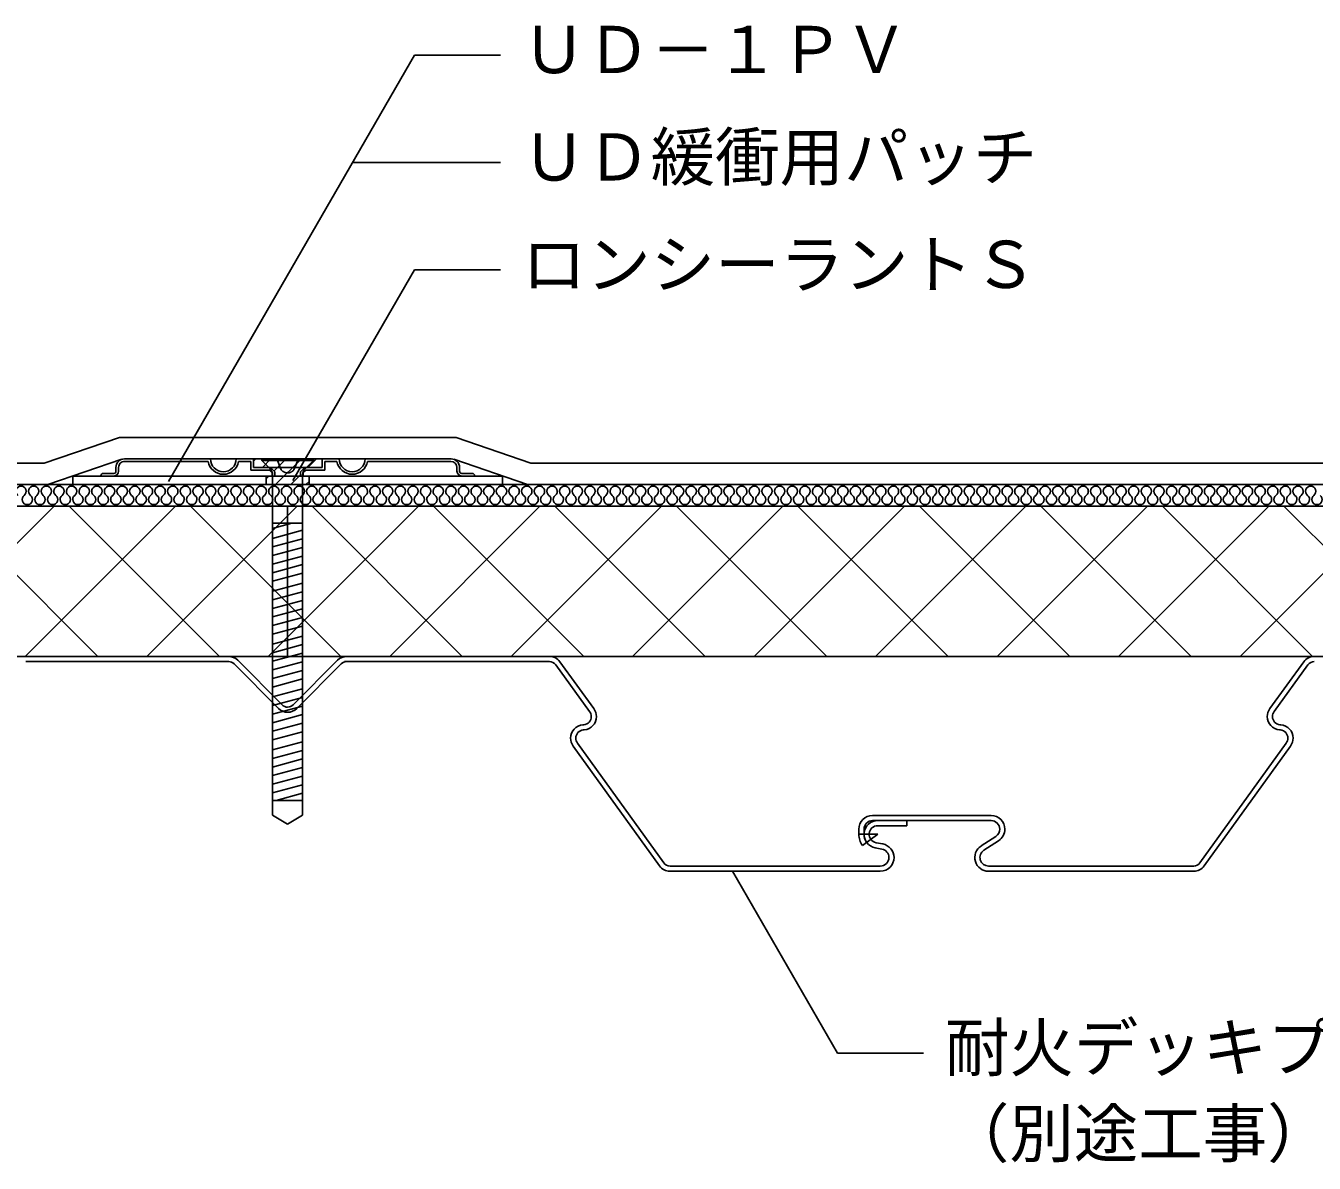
# Model space of a CAD drawing. Units: millimetres, scale not verified. Extents: x -665 to 665, y -465 to 450.
# Drawn here: x -61 to 239, y -182.9 to 81.8 of the extents above; entities that cross this region are included whole.
import ezdxf
from ezdxf.enums import TextEntityAlignment as Align

# ---------------------------------------------------------------- set-up
doc = ezdxf.new("R2010")
doc.units = ezdxf.units.MM
doc.header["$LTSCALE"] = 5
doc.linetypes.add('DASHED3', pattern=[4, 3, -1])
for name, color, linetype in [('0-1_線色１（水色）', 4, 'Continuous'), ('0-2_線色２（白）', 7, 'Continuous'), ('0-3_線色３（緑）', 3, 'Continuous'), ('0-4_線色４（黄）', 2, 'Continuous'), ('0-5_金属', 7, 'Continuous'), ('0-6_鋼板・アングル', 2, 'Continuous'), ('0-7_ビス', 4, 'Continuous'), ('0-A_文字', 7, 'Continuous'), ('0-D_断熱・ハッチ', 4, 'Continuous')]:
    doc.layers.add(name, color=color, linetype=linetype)
doc.styles.add('ＭＳ ゴシック', font='')
doc.styles.get('ＭＳ ゴシック').set_extended_font_data('MS Gothic')

msp = doc.modelspace()

# ---------------------------------------------------------------- linework, layer by layer
at = {"layer": '0-1_線色１（水色）'}
for centre, start, end in [((-62.073, -26.519), 307.52351, 232.47649), ((-59.129, -26.519), 307.52351, 232.47649), ((-56.185, -26.519), 307.52351, 232.47649), ((-53.241, -26.519), 307.52351, 232.47649), ((-50.298, -26.519), 307.52351, 232.47649), ((-47.354, -26.519), 307.52351, 232.47649), ((-44.41, -26.519), 307.52351, 232.47649), ((-41.466, -26.519), 307.52351, 232.47649), ((-38.522, -26.519), 307.52351, 232.47649), ((-35.578, -26.519), 307.52351, 232.47649), ((-32.634, -26.519), 307.52351, 232.47649), ((-29.69, -26.519), 307.52351, 232.47649), ((-26.746, -26.519), 307.52351, 232.47649), ((-23.802, -26.519), 307.52351, 232.47649), ((-20.858, -26.519), 307.52351, 232.47649), ((-17.914, -26.519), 307.52351, 232.47649), ((-14.971, -26.519), 307.52351, 232.47649), ((-12.027, -26.519), 307.52351, 232.47649), ((-9.083, -26.519), 307.52351, 232.47649), ((-6.139, -26.519), 307.52351, 232.47649), ((-3.195, -26.519), 307.52351, 232.47649), ((-0.251, -26.519), 307.52351, 232.47649), ((2.693, -26.519), 307.52351, 232.47649), ((5.637, -26.519), 307.52351, 232.47649), ((8.581, -26.519), 307.52351, 232.47649), ((11.525, -26.519), 307.52351, 232.47649), ((14.469, -26.519), 307.52351, 232.47649), ((17.413, -26.519), 307.52351, 232.47649), ((20.357, -26.519), 307.52351, 232.47649), ((23.3, -26.519), 307.52351, 232.47649), ((26.244, -26.519), 307.52351, 232.47649), ((29.188, -26.519), 307.52351, 232.47649), ((32.132, -26.519), 307.52351, 232.47649), ((35.076, -26.519), 307.52351, 232.47649), ((38.02, -26.519), 307.52351, 232.47649), ((40.964, -26.519), 307.52351, 232.47649), ((43.908, -26.519), 307.52351, 232.47649), ((46.852, -26.519), 307.52351, 232.47649), ((49.796, -26.519), 307.52351, 232.47649), ((52.74, -26.519), 307.52351, 232.47649), ((55.684, -26.519), 307.52351, 232.47649), ((58.627, -26.519), 307.52351, 232.47649), ((61.571, -26.519), 307.52351, 232.47649), ((64.515, -26.519), 307.52351, 232.47649), ((67.459, -26.519), 307.52351, 232.47649), ((70.403, -26.519), 307.52351, 232.47649), ((73.347, -26.519), 307.52351, 232.47649), ((76.291, -26.519), 307.52351, 232.47649), ((79.235, -26.519), 307.52351, 232.47649), ((82.179, -26.519), 307.52351, 232.47649), ((85.123, -26.519), 307.52351, 232.47649), ((88.067, -26.519), 307.52351, 232.47649), ((91.011, -26.519), 307.52351, 232.47649), ((93.955, -26.519), 307.52351, 232.47649), ((96.898, -26.519), 307.52351, 232.47649), ((99.842, -26.519), 307.52351, 232.47649), ((102.786, -26.519), 307.52351, 232.47649), ((105.73, -26.519), 307.52351, 232.47649), ((108.674, -26.519), 307.52351, 232.47649), ((111.618, -26.519), 307.52351, 232.47649), ((114.562, -26.519), 307.52351, 232.47649), ((117.506, -26.519), 307.52351, 232.47649), ((120.45, -26.519), 307.52351, 232.47649), ((123.394, -26.519), 307.52351, 232.47649), ((126.338, -26.519), 307.52351, 232.47649), ((129.282, -26.519), 307.52351, 232.47649), ((132.225, -26.519), 307.52351, 232.47649), ((135.169, -26.519), 307.52351, 232.47649), ((138.113, -26.519), 307.52351, 232.47649), ((141.057, -26.519), 307.52351, 232.47649), ((144.001, -26.519), 307.52351, 232.47649), ((146.945, -26.519), 307.52351, 232.47649), ((149.889, -26.519), 307.52351, 232.47649), ((152.833, -26.519), 307.52351, 232.47649), ((155.777, -26.519), 307.52351, 232.47649), ((158.721, -26.519), 307.52351, 232.47649), ((161.665, -26.519), 307.52351, 232.47649), ((164.609, -26.519), 307.52351, 232.47649), ((167.553, -26.519), 307.52351, 232.47649), ((170.496, -26.519), 307.52351, 232.47649), ((173.44, -26.519), 307.52351, 232.47649), ((176.384, -26.519), 307.52351, 232.47649), ((179.328, -26.519), 307.52351, 232.47649), ((182.272, -26.519), 307.52351, 232.47649), ((185.216, -26.519), 307.52351, 232.47649), ((188.16, -26.519), 307.52351, 232.47649), ((191.104, -26.519), 307.52351, 232.47649), ((194.048, -26.519), 307.52351, 232.47649), ((196.992, -26.519), 307.52351, 232.47649), ((199.936, -26.519), 307.52351, 232.47649), ((202.88, -26.519), 307.52351, 232.47649), ((205.823, -26.519), 307.52351, 232.47649), ((208.767, -26.519), 307.52351, 232.47649), ((211.711, -26.519), 307.52351, 232.47649), ((214.655, -26.519), 307.52351, 232.47649), ((217.599, -26.519), 307.52351, 232.47649), ((220.543, -26.519), 307.52351, 232.47649), ((223.487, -26.519), 307.52351, 232.47649), ((226.431, -26.519), 307.52351, 232.47649), ((229.375, -26.519), 307.52351, 232.47649), ((232.319, -26.519), 307.52351, 232.47649), ((235.263, -26.519), 307.52351, 232.47649), ((238.207, -26.519), 307.52351, 232.47649), ((-60.601, -28.435), 127.52351, 52.47649), ((-57.657, -28.435), 127.52351, 52.47649), ((-54.713, -28.435), 127.52351, 52.47649), ((-51.77, -28.435), 127.52351, 52.47649), ((-48.826, -28.435), 127.52351, 52.47649), ((-45.882, -28.435), 127.52351, 52.47649), ((-42.938, -28.435), 127.52351, 52.47649), ((-39.994, -28.435), 127.52351, 52.47649), ((-37.05, -28.435), 127.52351, 52.47649), ((-34.106, -28.435), 127.52351, 52.47649), ((-31.162, -28.435), 127.52351, 52.47649), ((-28.218, -28.435), 127.52351, 52.47649), ((-25.274, -28.435), 127.52351, 52.47649), ((-22.33, -28.435), 127.52351, 52.47649), ((-19.386, -28.435), 127.52351, 52.47649), ((-16.442, -28.435), 127.52351, 52.47649), ((-13.499, -28.435), 127.52351, 52.47649), ((-10.555, -28.435), 127.52351, 52.47649), ((-7.611, -28.435), 127.52351, 52.47649), ((-4.667, -28.435), 127.52351, 52.47649), ((-1.723, -28.435), 127.52351, 52.47649), ((1.221, -28.435), 127.52351, 52.47649), ((4.165, -28.435), 127.52351, 52.47649), ((7.109, -28.435), 127.52351, 52.47649), ((10.053, -28.435), 127.52351, 52.47649), ((12.997, -28.435), 127.52351, 52.47649), ((15.941, -28.435), 127.52351, 52.47649), ((18.885, -28.435), 127.52351, 52.47649), ((21.828, -28.435), 127.52351, 52.47649), ((24.772, -28.435), 127.52351, 52.47649), ((27.716, -28.435), 127.52351, 52.47649), ((30.66, -28.435), 127.52351, 52.47649), ((33.604, -28.435), 127.52351, 52.47649), ((36.548, -28.435), 127.52351, 52.47649), ((39.492, -28.435), 127.52351, 52.47649), ((42.436, -28.435), 127.52351, 52.47649), ((45.38, -28.435), 127.52351, 52.47649), ((48.324, -28.435), 127.52351, 52.47649), ((51.268, -28.435), 127.52351, 52.47649), ((54.212, -28.435), 127.52351, 52.47649), ((57.156, -28.435), 127.52351, 52.47649), ((60.099, -28.435), 127.52351, 52.47649), ((63.043, -28.435), 127.52351, 52.47649), ((65.987, -28.435), 127.52351, 52.47649), ((68.931, -28.435), 127.52351, 52.47649), ((71.875, -28.435), 127.52351, 52.47649), ((74.819, -28.435), 127.52351, 52.47649), ((77.763, -28.435), 127.52351, 52.47649), ((80.707, -28.435), 127.52351, 52.47649), ((83.651, -28.435), 127.52351, 52.47649), ((86.595, -28.435), 127.52351, 52.47649), ((89.539, -28.435), 127.52351, 52.47649), ((92.483, -28.435), 127.52351, 52.47649), ((95.426, -28.435), 127.52351, 52.47649), ((98.37, -28.435), 127.52351, 52.47649), ((101.314, -28.435), 127.52351, 52.47649), ((104.258, -28.435), 127.52351, 52.47649), ((107.202, -28.435), 127.52351, 52.47649), ((110.146, -28.435), 127.52351, 52.47649), ((113.09, -28.435), 127.52351, 52.47649), ((116.034, -28.435), 127.52351, 52.47649), ((118.978, -28.435), 127.52351, 52.47649), ((121.922, -28.435), 127.52351, 52.47649), ((124.866, -28.435), 127.52351, 52.47649), ((127.81, -28.435), 127.52351, 52.47649), ((130.754, -28.435), 127.52351, 52.47649), ((133.697, -28.435), 127.52351, 52.47649), ((136.641, -28.435), 127.52351, 52.47649), ((139.585, -28.435), 127.52351, 52.47649), ((142.529, -28.435), 127.52351, 52.47649), ((145.473, -28.435), 127.52351, 52.47649), ((148.417, -28.435), 127.52351, 52.47649), ((151.361, -28.435), 127.52351, 52.47649), ((154.305, -28.435), 127.52351, 52.47649), ((157.249, -28.435), 127.52351, 52.47649), ((160.193, -28.435), 127.52351, 52.47649), ((163.137, -28.435), 127.52351, 52.47649), ((166.081, -28.435), 127.52351, 52.47649), ((169.024, -28.435), 127.52351, 52.47649), ((171.968, -28.435), 127.52351, 52.47649), ((174.912, -28.435), 127.52351, 52.47649), ((177.856, -28.435), 127.52351, 52.47649), ((180.8, -28.435), 127.52351, 52.47649), ((183.744, -28.435), 127.52351, 52.47649), ((186.688, -28.435), 127.52351, 52.47649), ((189.632, -28.435), 127.52351, 52.47649), ((192.576, -28.435), 127.52351, 52.47649), ((195.52, -28.435), 127.52351, 52.47649), ((198.464, -28.435), 127.52351, 52.47649), ((201.408, -28.435), 127.52351, 52.47649), ((204.352, -28.435), 127.52351, 52.47649), ((207.295, -28.435), 127.52351, 52.47649), ((210.239, -28.435), 127.52351, 52.47649), ((213.183, -28.435), 127.52351, 52.47649), ((216.127, -28.435), 127.52351, 52.47649), ((219.071, -28.435), 127.52351, 52.47649), ((222.015, -28.435), 127.52351, 52.47649), ((224.959, -28.435), 127.52351, 52.47649), ((227.903, -28.435), 127.52351, 52.47649), ((230.847, -28.435), 127.52351, 52.47649), ((233.791, -28.435), 127.52351, 52.47649), ((236.735, -28.435), 127.52351, 52.47649), ((239.679, -28.435), 127.52351, 52.47649)]:
    msp.add_arc(centre, 1.208, start, end, dxfattribs=at)
at = {"layer": '0-2_線色２（白）'}
for p, q in [((-55.851, -24.977), (-38.612, -19.084)), ((55.815, -24.977), (38.685, -19.086)), ((-5, -24.977), (-5, -22.977)), ((5, -24.977), (5, -22.977)), ((-408.518, -24.977), (408.518, -24.977)), ((-408.518, -29.977), (408.518, -29.977)), ((0, -29.977), (0, -64.977)), ((-408.518, -64.977), (408.518, -64.977))]:
    msp.add_line(p, q, dxfattribs=at)
at = {"layer": '0-3_線色３（緑）'}
for p, q in [((-50, -22.977), (-50, -24.977)), ((50, -22.977), (-50, -22.977)), ((50, -24.977), (50, -22.977)), ((-50, -24.977), (50, -24.977))]:
    msp.add_line(p, q, dxfattribs=at)
at = {"layer": '0-4_線色４（黄）'}
for p, q in [((-56.682, -19.977), (-39.129, -13.977)), ((39.205, -13.977), (-39.129, -13.977)), ((56.651, -19.977), (39.205, -13.977)), ((-408.518, -19.977), (-56.682, -19.977)), ((56.651, -19.977), (408.518, -19.977))]:
    msp.add_line(p, q, dxfattribs=at)
at = {"layer": '0-5_金属'}
for p, q in [((-60.97, -64.977), (-13.741, -64.977)), ((-1.275, -76.247), (-11.62, -65.86)), ((11.621, -65.86), (1.276, -76.248)), ((13.575, -64.977), (60.97, -64.977)), ((-60.97, -66.177), (-13.693, -66.177)), ((-2.125, -77.094), (-12.471, -66.707)), ((12.471, -66.707), (2.126, -77.094)), ((13.264, -66.177), (60.97, -66.177)), ((62.427, -66.92), (70.319, -77.803)), ((63.398, -66.216), (71.29, -77.098)), ((228.71, -77.098), (236.602, -66.215)), ((229.681, -77.802), (237.573, -66.92)), ((68.752, -80.886), (68.952, -80.871)), ((231.049, -80.871), (231.248, -80.886)), ((68.848, -82.083), (69.047, -82.067)), ((230.953, -82.067), (231.152, -82.083)), ((86.602, -113.731), (66.504, -85.848)), ((87.575, -113.029), (67.477, -85.146)), ((232.523, -85.146), (212.425, -113.029)), ((233.496, -85.848), (213.398, -113.731)), ((136.201, -101.977), (150.001, -101.977)), ((150.001, -101.977), (163.801, -101.977)), ((136.201, -103.177), (150.001, -103.177)), ((137.4, -104.377), (144.2, -104.377)), ((144.2, -103.177), (144.2, -104.377)), ((150.001, -103.177), (163.801, -103.177)), ((133.001, -105.177), (133.001, -106.377)), ((133.001, -106.377), (137.402, -106.377)), ((137.401, -106.377), (133.851, -108.977)), ((134.201, -105.177), (134.201, -106.377)), ((164.893, -106.852), (161.452, -109.096)), ((165.549, -107.857), (162.108, -110.101)), ((133.852, -108.976), (134.82, -108.267)), ((136.816, -109.523), (138.364, -109.81)), ((137.035, -108.343), (138.583, -108.63)), ((89.036, -113.777), (138, -113.777)), ((163.201, -113.777), (210.965, -113.777)), ((89.066, -114.977), (138, -114.977)), ((163.201, -114.977), (210.934, -114.977))]:
    msp.add_line(p, q, dxfattribs=at)
for centre, radius, start, end in [((-13.746, -67.977), 3, 44.88471, 90.00222), ((13.747, -67.977), 3, 90.00195, 135.11829), ((60.97, -67.977), 3, 35.94977, 89.99965), ((239.03, -67.977), 3, 90.0002, 144.05016), ((-13.746, -67.977), 1.8, 44.8834, 90.00053), ((13.747, -67.977), 1.8, 90.00332, 135.11933), ((60.97, -67.977), 1.8, 35.94966, 89.99949), ((239.03, -67.977), 1.8, 90.00036, 144.05027), ((0, -74.977), 3, 224.88334, 315.11671), ((0, -74.977), 1.8, 224.88334, 315.42812), ((68.7, -78.977), 2, 0.00003, 35.94972), ((68.7, -78.977), 3.2, 0.00003, 35.94994), ((231.3, -78.977), 3.2, 144.05005, 179.99996), ((231.3, -78.977), 2, 144.05027, 179.99996), ((69, -83.977), 3.1, 94.57659, 179.9999), ((68.8, -78.977), 1.9, 274.57777, 359.99996), ((68.8, -78.977), 3.1, 274.58181, 359.99996), ((231.2, -78.977), 3.1, 180.00009, 265.41832), ((231.2, -78.977), 1.9, 180.00009, 265.42237), ((231, -83.977), 3.1, 0.00003, 85.42326), ((69.1, -83.977), 3.2, 180.00009, 215.78394), ((69, -83.977), 1.9, 94.58091, 179.9999), ((69.1, -83.977), 2, 180.00009, 216.07594), ((231, -83.977), 1.9, 0.00003, 85.41895), ((230.9, -83.977), 2, 323.9241, 359.99996), ((230.9, -83.977), 3.2, 324.21611, 359.99996), ((136.201, -105.177), 3.2, 89.99993, 179.9999), ((163.8, -105.177), 3.2, 0.00003, 89.99993), ((137.4, -106.377), 3.2, 89.99993, 259.48473), ((136.201, -105.177), 2, 89.99993, 179.9999), ((137.4, -106.377), 2, 89.99993, 259.48462), ((163.8, -105.177), 2, 0.00003, 89.99993), ((137.401, -106.377), 4.4, 180.00009, 216.22041), ((137.401, -106.377), 3.2, 180.00009, 216.2226), ((163.8, -105.177), 2, 303.11782, 359.99996), ((163.8, -105.177), 3.2, 303.11782, 359.99996), ((138, -111.777), 2, 359.99999, 79.49892), ((138, -111.777), 3.2, 359.99999, 79.49367), ((163.201, -111.777), 3.2, 123.11782, 269.99983), ((163.201, -111.777), 2, 123.11782, 269.99983), ((89.036, -111.977), 3, 215.78405, 270.00023), ((89.036, -111.977), 1.8, 215.78405, 270.00023), ((138, -111.777), 3.2, 270.00007, 359.99998), ((138, -111.777), 2, 270.00007, 359.99998), ((210.965, -111.977), 1.8, 269.9999, 324.216), ((210.965, -111.977), 3, 269.9999, 324.216)]:
    msp.add_arc(centre, radius, start, end, dxfattribs=at)
at = {"layer": '0-6_鋼板・アングル'}
for p, q in [((-39.965, -21.877), (-39.966, -20.977)), ((-39.366, -21.877), (-39.366, -20.977)), ((38.057, -18.977), (-37.976, -18.977)), ((-18.515, -19.577), (-37.966, -19.577)), ((-8.566, -19.577), (-11.416, -19.577)), ((-8.566, -19.577), (-8.566, -21.577)), ((-7.966, -18.977), (-7.966, -20.977)), ((-3.965, -20.977), (-7.966, -20.977)), ((-3.965, -20.977), (4.034, -20.977)), ((-3.965, -20.977), (-2.966, -21.977)), ((4.034, -20.977), (3.034, -21.977)), ((8.035, -20.977), (4.034, -20.977)), ((8.035, -18.977), (8.035, -20.977)), ((8.634, -19.577), (8.634, -21.577)), ((8.634, -19.577), (11.485, -19.577)), ((18.584, -19.577), (38.034, -19.577)), ((39.435, -21.877), (39.434, -20.977)), ((40.034, -21.877), (40.034, -20.977)), ((-43.466, -22.977), (-43.466, -22.877)), ((43.534, -22.977), (-43.466, -22.977)), ((-40.466, -22.377), (-42.965, -22.377)), ((-4.214, -21.577), (-8.566, -21.577)), ((-2.966, -21.977), (-2.966, -22.977)), ((3.034, -21.977), (3.034, -22.977)), ((4.283, -21.577), (8.634, -21.577)), ((40.534, -22.377), (43.034, -22.377)), ((43.534, -22.977), (43.534, -22.877))]:
    msp.add_line(p, q, dxfattribs=at)
for points in [[(-4.214, -21.577), (-3.565, -22.225), (-3.566, -22.977)], [(4.283, -21.577), (3.635, -22.225), (3.634, -22.977)]]:
    msp.add_lwpolyline(points, dxfattribs=at)
for centre, radius, start, end in [((-37.966, -20.977), 2, 90.28539, 179.99999), ((-37.966, -20.977), 1.4, 89.99999, 179.99999), ((-14.966, -18.977), 3.6, 189.59406, 350.40592), ((-14.966, -18.977), 3, 179.99999, 359.99999), ((15.034, -18.977), 3.6, 189.59406, 350.40592), ((15.034, -18.977), 3, 179.99999, 359.99999), ((38.035, -20.977), 1.4, 359.99999, 89.99999), ((38.035, -20.977), 2, 359.99999, 89.35164), ((-42.966, -22.877), 0.5, 89.99999, 179.99999), ((-40.466, -21.877), 0.5, 269.99999, 359.99999), ((-40.466, -21.877), 1.1, 269.99999, 359.99999), ((40.535, -21.877), 1.1, 179.99999, 269.99999), ((40.535, -21.877), 0.5, 179.99999, 269.99999), ((43.034, -22.877), 0.5, 359.99999, 89.99999)]:
    msp.add_arc(centre, radius, start, end, dxfattribs=at)
at = {"layer": '0-7_ビス', "color": 7}
for p, q in [((-6, -19.362), (-6, -18.977)), ((6, -18.977), (-6, -18.977)), ((6, -19.362), (-6, -19.362)), ((-4.086, -21.276), (-6, -19.362)), ((4.086, -21.276), (6, -19.362)), ((6, -19.362), (6, -18.977)), ((-3.5, -22.69), (-3.5, -101.956)), ((3.5, -22.977), (-3.5, -22.977)), ((3.5, -22.69), (3.5, -101.956)), ((3.5, -33.977), (-3.5, -33.977)), ((3.5, -98.477), (-3.5, -98.477)), ((-3.5, -101.956), (0, -103.977)), ((3.5, -101.956), (0, -103.977))]:
    msp.add_line(p, q, dxfattribs=at)
at = {"layer": '0-7_ビス', "color": 7, "linetype": 'DASHED3'}
for p, q in [((-1.467, -21.526), (-2.55, -18.977)), ((1.467, -21.526), (2.55, -18.977))]:
    msp.add_line(p, q, dxfattribs=at)
at = {"layer": '0-7_ビス'}
for p, q in [((-3.5, -35.177), (0.978, -33.977)), ((-3.5, -37.483), (3.5, -35.607)), ((-3.5, -39.483), (3.5, -37.607)), ((-3.5, -41.483), (3.5, -39.607)), ((-3.5, -43.483), (3.5, -41.607)), ((-3.5, -45.483), (3.5, -43.607)), ((-3.5, -47.483), (3.5, -45.607)), ((-3.5, -49.789), (3.5, -47.914)), ((-3.5, -51.789), (3.5, -49.914)), ((-3.5, -53.789), (3.5, -51.914)), ((-3.5, -55.789), (3.5, -53.914)), ((-3.5, -57.789), (3.5, -55.914)), ((-3.5, -59.789), (3.5, -57.914)), ((-3.5, -62.095), (3.5, -60.22)), ((-3.5, -64.095), (3.5, -62.22)), ((-3.5, -66.095), (3.5, -64.22)), ((-3.5, -68.095), (3.5, -66.22)), ((-3.5, -70.095), (3.5, -68.22)), ((-3.5, -72.095), (3.5, -70.22)), ((-3.5, -74.402), (3.5, -72.526)), ((-3.5, -76.402), (3.5, -74.526)), ((-3.5, -78.402), (3.5, -76.526)), ((-3.5, -80.402), (3.5, -78.526)), ((-3.5, -82.402), (3.5, -80.526)), ((-3.5, -84.402), (3.5, -82.526)), ((-3.5, -86.708), (3.5, -84.832)), ((-3.5, -88.708), (3.5, -86.832)), ((-3.5, -90.708), (3.5, -88.832)), ((-3.5, -92.708), (3.5, -90.832)), ((-3.5, -94.708), (3.5, -92.832)), ((-3.5, -96.708), (3.5, -94.832)), ((-2.638, -98.477), (3.5, -96.832))]:
    msp.add_line(p, q, dxfattribs=at)
at = {"layer": '0-7_ビス', "color": 7}
for centre, start, end in [((-5.5, -22.69), 0, 45), ((5.5, -22.69), 135, 180)]:
    msp.add_arc(centre, 2, start, end, dxfattribs=at)
at = {"layer": '0-7_ビス', "color": 7, "linetype": 'DASHED3'}
msp.add_arc((0, -20.416), 1.84, 217.11751, 322.88248, dxfattribs=at)
at = {"layer": '0-A_文字'}
for p, q in [((-27.772, -24.249), (29.527, 74.996)), ((29.527, 74.996), (49.527, 74.996)), ((15.094, 49.996), (49.527, 49.996)), ((1.22, -24.034), (29.527, 24.996)), ((29.527, 24.996), (49.527, 24.996))]:
    msp.add_line(p, q, dxfattribs=at)
msp.add_lwpolyline([(103.619, -114.977), (128.052, -157.295), (148.052, -157.295)], dxfattribs=at)
at = {"layer": '0-D_断熱・ハッチ'}
for p, q in [((-7.966, -19.528), (-7.415, -18.977)), ((-5.879, -20.977), (-3.879, -18.977)), ((-3.155, -21.788), (-0.344, -18.977)), ((-2.808, -24.977), (3.192, -18.977)), ((4.728, -20.977), (6.728, -18.977)), ((-5, -23.633), (-4.344, -22.977)), ((0.728, -24.977), (3.034, -22.67)), ((4.263, -24.977), (5, -24.24)), ((-89.377, -64.977), (-54.377, -29.977)), ((-79.176, -29.977), (-44.176, -64.977)), ((-61.093, -64.977), (-26.093, -29.977)), ((-50.892, -29.977), (-15.892, -64.977)), ((-32.809, -64.977), (2.191, -29.977)), ((-22.608, -29.977), (12.392, -64.977)), ((-4.524, -64.977), (30.476, -29.977)), ((5.676, -29.977), (40.676, -64.977)), ((23.76, -64.977), (58.76, -29.977)), ((33.961, -29.977), (68.961, -64.977)), ((52.044, -64.977), (87.044, -29.977)), ((62.245, -29.977), (97.245, -64.977)), ((80.328, -64.977), (115.328, -29.977)), ((90.529, -29.977), (125.529, -64.977)), ((108.613, -64.977), (143.613, -29.977)), ((118.813, -29.977), (153.813, -64.977)), ((136.897, -64.977), (171.897, -29.977)), ((147.098, -29.977), (182.098, -64.977)), ((165.181, -64.977), (200.181, -29.977)), ((175.382, -29.977), (210.382, -64.977)), ((193.466, -64.977), (228.466, -29.977)), ((203.666, -29.977), (238.666, -64.977)), ((221.75, -64.977), (256.75, -29.977)), ((231.951, -29.977), (266.951, -64.977))]:
    msp.add_line(p, q, dxfattribs=at)

# ---------------------------------------------------------------- texts
at = {"layer": '0-A_文字', "style": 'ＭＳ ゴシック'}
for s, p in [('ＵＤ－１ＰＶ', (54.527, 67.496)), ('ＵＤ緩衝用パッチ', (54.527, 42.496)), ('ロンシーラントＳ', (54.527, 17.496)), ('耐火デッキプレート t=1.2以上', (153.052, -164.795)), ('（別途工事）', (153.052, -184.795))]:
    msp.add_text(s, height=11, dxfattribs=at).set_placement(p, align=Align.BOTTOM_LEFT)

doc.saveas('drawing.dxf')
